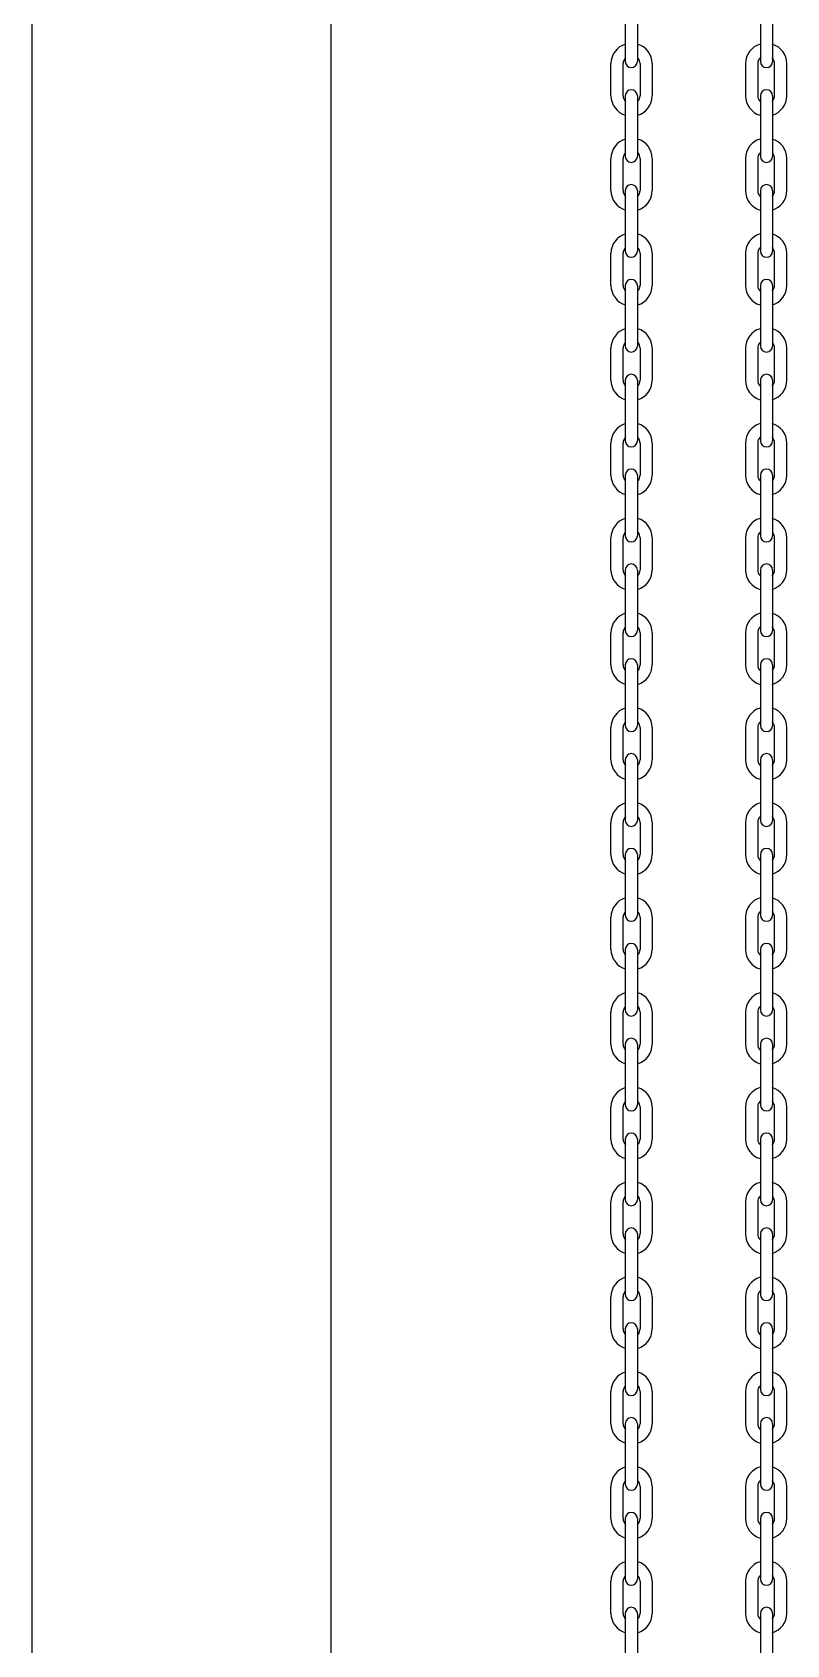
# Model space of a CAD drawing. Header units: millimetres. Extents: x 909 to 159266, y 137 to 21462.
# Drawn here: x 91008.1 to 91174.2, y 14719.6 to 15074.4 of the extents above; entities that cross this region are included whole.
import ezdxf

# ---------------------------------------------------------------- set-up
doc = ezdxf.new("R2010")
doc.units = ezdxf.units.MM
doc.header["$LTSCALE"] = 50
doc.header["$MEASUREMENT"] = 0
doc.layers.add('OHD Frame', color=2, linetype='Continuous')
doc.layers.add('OHD Track', color=4, linetype='Continuous')

msp = doc.modelspace()

# ---------------------------------------------------------------- linework, layer by layer
at = {"color": 7, "linetype": 'Continuous'}
for p, q in [((91138.62, 15081.25, 0), (91138.62, 15067.92, 0)), ((91141.29, 15081.25, 0), (91141.29, 15067.92, 0)), ((91168.37, 15081.25, 0), (91168.37, 15067.92, 0)), ((91171.04, 15081.25, 0), (91171.04, 15067.92, 0)), ((91135.49, 15060.38, 0), (91135.49, 15067.45, 0)), ((91138.16, 15060.38, 0), (91138.16, 15067.45, 0)), ((91141.89, 15067.45, 0), (91141.89, 15060.38, 0)), ((91144.56, 15067.45, 0), (91144.56, 15060.38, 0)), ((91165.1, 15067.45, 0), (91165.1, 15060.38, 0)), ((91167.77, 15067.45, 0), (91167.77, 15060.38, 0)), ((91171.5, 15060.38, 0), (91171.5, 15067.45, 0)), ((91174.17, 15060.38, 0), (91174.17, 15067.45, 0)), ((91138.62, 15060.38, 0), (91138.62, 15047.05, 0)), ((91141.29, 15060.38, 0), (91141.29, 15047.05, 0)), ((91168.37, 15060.38, 0), (91168.37, 15047.05, 0)), ((91171.04, 15060.38, 0), (91171.04, 15047.05, 0)), ((91135.49, 15039.52, 0), (91135.49, 15046.58, 0)), ((91138.16, 15039.52, 0), (91138.16, 15046.58, 0)), ((91141.89, 15046.58, 0), (91141.89, 15039.52, 0)), ((91144.56, 15046.58, 0), (91144.56, 15039.52, 0)), ((91165.1, 15046.58, 0), (91165.1, 15039.52, 0)), ((91167.77, 15046.58, 0), (91167.77, 15039.52, 0)), ((91171.5, 15039.52, 0), (91171.5, 15046.58, 0)), ((91174.17, 15039.52, 0), (91174.17, 15046.58, 0)), ((91138.62, 15039.52, 0), (91138.62, 15026.18, 0)), ((91141.29, 15039.52, 0), (91141.29, 15026.18, 0)), ((91168.37, 15039.52, 0), (91168.37, 15026.18, 0)), ((91171.04, 15039.52, 0), (91171.04, 15026.18, 0)), ((91135.49, 15018.65, 0), (91135.49, 15025.72, 0)), ((91138.16, 15018.65, 0), (91138.16, 15025.72, 0)), ((91141.89, 15025.72, 0), (91141.89, 15018.65, 0)), ((91144.56, 15025.72, 0), (91144.56, 15018.65, 0)), ((91165.1, 15025.72, 0), (91165.1, 15018.65, 0)), ((91167.77, 15025.72, 0), (91167.77, 15018.65, 0)), ((91171.5, 15018.65, 0), (91171.5, 15025.72, 0)), ((91174.17, 15018.65, 0), (91174.17, 15025.72, 0)), ((91138.62, 15018.65, 0), (91138.62, 15005.32, 0)), ((91141.29, 15018.65, 0), (91141.29, 15005.32, 0)), ((91168.37, 15018.65, 0), (91168.37, 15005.32, 0)), ((91171.04, 15018.65, 0), (91171.04, 15005.32, 0)), ((91135.49, 14997.78, 0), (91135.49, 15004.85, 0)), ((91138.16, 14997.78, 0), (91138.16, 15004.85, 0)), ((91141.89, 15004.85, 0), (91141.89, 14997.78, 0)), ((91144.56, 15004.85, 0), (91144.56, 14997.78, 0)), ((91165.1, 15004.85, 0), (91165.1, 14997.78, 0)), ((91167.77, 15004.85, 0), (91167.77, 14997.78, 0)), ((91171.5, 14997.78, 0), (91171.5, 15004.85, 0)), ((91174.17, 14997.78, 0), (91174.17, 15004.85, 0)), ((91138.62, 14997.78, 0), (91138.62, 14984.45, 0)), ((91141.29, 14997.78, 0), (91141.29, 14984.45, 0)), ((91168.37, 14997.78, 0), (91168.37, 14984.45, 0)), ((91171.04, 14997.78, 0), (91171.04, 14984.45, 0)), ((91135.49, 14976.92, 0), (91135.49, 14983.98, 0)), ((91138.16, 14976.92, 0), (91138.16, 14983.98, 0)), ((91141.89, 14983.98, 0), (91141.89, 14976.92, 0)), ((91144.56, 14983.98, 0), (91144.56, 14976.92, 0)), ((91165.1, 14983.98, 0), (91165.1, 14976.92, 0)), ((91167.77, 14983.98, 0), (91167.77, 14976.92, 0)), ((91171.5, 14976.92, 0), (91171.5, 14983.98, 0)), ((91174.17, 14976.92, 0), (91174.17, 14983.98, 0)), ((91138.62, 14976.92, 0), (91138.62, 14963.58, 0)), ((91141.29, 14976.92, 0), (91141.29, 14963.58, 0)), ((91168.37, 14976.92, 0), (91168.37, 14963.58, 0)), ((91171.04, 14976.92, 0), (91171.04, 14963.58, 0)), ((91135.49, 14956.05, 0), (91135.49, 14963.12, 0)), ((91138.16, 14956.05, 0), (91138.16, 14963.12, 0)), ((91141.89, 14963.12, 0), (91141.89, 14956.05, 0)), ((91144.56, 14963.12, 0), (91144.56, 14956.05, 0)), ((91165.1, 14963.12, 0), (91165.1, 14956.05, 0)), ((91167.77, 14963.12, 0), (91167.77, 14956.05, 0)), ((91171.5, 14956.05, 0), (91171.5, 14963.12, 0)), ((91174.17, 14956.05, 0), (91174.17, 14963.12, 0)), ((91138.62, 14956.05, 0), (91138.62, 14942.72, 0)), ((91141.29, 14956.05, 0), (91141.29, 14942.72, 0)), ((91168.37, 14956.05, 0), (91168.37, 14942.72, 0)), ((91171.04, 14956.05, 0), (91171.04, 14942.72, 0)), ((91135.49, 14935.18, 0), (91135.49, 14942.25, 0)), ((91138.16, 14935.18, 0), (91138.16, 14942.25, 0)), ((91141.89, 14942.25, 0), (91141.89, 14935.18, 0)), ((91144.56, 14942.25, 0), (91144.56, 14935.18, 0)), ((91165.1, 14942.25, 0), (91165.1, 14935.18, 0)), ((91167.77, 14942.25, 0), (91167.77, 14935.18, 0)), ((91171.5, 14935.18, 0), (91171.5, 14942.25, 0)), ((91174.17, 14935.18, 0), (91174.17, 14942.25, 0)), ((91138.62, 14935.18, 0), (91138.62, 14921.85, 0)), ((91141.29, 14935.18, 0), (91141.29, 14921.85, 0)), ((91168.37, 14935.18, 0), (91168.37, 14921.85, 0)), ((91171.04, 14935.18, 0), (91171.04, 14921.85, 0)), ((91135.49, 14914.32, 0), (91135.49, 14921.38, 0)), ((91138.16, 14914.32, 0), (91138.16, 14921.38, 0)), ((91141.89, 14921.38, 0), (91141.89, 14914.32, 0)), ((91144.56, 14921.38, 0), (91144.56, 14914.32, 0)), ((91165.1, 14921.38, 0), (91165.1, 14914.32, 0)), ((91167.77, 14921.38, 0), (91167.77, 14914.32, 0)), ((91171.5, 14914.32, 0), (91171.5, 14921.38, 0)), ((91174.17, 14914.32, 0), (91174.17, 14921.38, 0)), ((91138.62, 14914.32, 0), (91138.62, 14900.98, 0)), ((91141.29, 14914.32, 0), (91141.29, 14900.98, 0)), ((91168.37, 14914.32, 0), (91168.37, 14900.98, 0)), ((91171.04, 14914.32, 0), (91171.04, 14900.98, 0)), ((91135.49, 14893.45, 0), (91135.49, 14900.52, 0)), ((91138.16, 14893.45, 0), (91138.16, 14900.52, 0)), ((91141.89, 14900.52, 0), (91141.89, 14893.45, 0)), ((91144.56, 14900.52, 0), (91144.56, 14893.45, 0)), ((91165.1, 14900.52, 0), (91165.1, 14893.45, 0)), ((91167.77, 14900.52, 0), (91167.77, 14893.45, 0)), ((91171.5, 14893.45, 0), (91171.5, 14900.52, 0)), ((91174.17, 14893.45, 0), (91174.17, 14900.52, 0)), ((91138.62, 14893.45, 0), (91138.62, 14880.12, 0)), ((91141.29, 14893.45, 0), (91141.29, 14880.12, 0)), ((91168.37, 14893.45, 0), (91168.37, 14880.12, 0)), ((91171.04, 14893.45, 0), (91171.04, 14880.12, 0)), ((91135.49, 14872.58, 0), (91135.49, 14879.65, 0)), ((91138.16, 14872.58, 0), (91138.16, 14879.65, 0)), ((91141.89, 14879.65, 0), (91141.89, 14872.58, 0)), ((91144.56, 14879.65, 0), (91144.56, 14872.58, 0)), ((91165.1, 14879.65, 0), (91165.1, 14872.58, 0)), ((91167.77, 14879.65, 0), (91167.77, 14872.58, 0)), ((91171.5, 14872.58, 0), (91171.5, 14879.65, 0)), ((91174.17, 14872.58, 0), (91174.17, 14879.65, 0)), ((91138.62, 14872.58, 0), (91138.62, 14859.25, 0)), ((91141.29, 14872.58, 0), (91141.29, 14859.25, 0)), ((91168.37, 14872.58, 0), (91168.37, 14859.25, 0)), ((91171.04, 14872.58, 0), (91171.04, 14859.25, 0)), ((91135.49, 14851.72, 0), (91135.49, 14858.78, 0)), ((91138.16, 14851.72, 0), (91138.16, 14858.78, 0)), ((91141.89, 14858.78, 0), (91141.89, 14851.72, 0)), ((91144.56, 14858.78, 0), (91144.56, 14851.72, 0)), ((91165.1, 14858.78, 0), (91165.1, 14851.72, 0)), ((91167.77, 14858.78, 0), (91167.77, 14851.72, 0)), ((91171.5, 14851.72, 0), (91171.5, 14858.78, 0)), ((91174.17, 14851.72, 0), (91174.17, 14858.78, 0)), ((91138.62, 14851.72, 0), (91138.62, 14838.38, 0)), ((91141.29, 14851.72, 0), (91141.29, 14838.38, 0)), ((91168.37, 14851.72, 0), (91168.37, 14838.38, 0)), ((91171.04, 14851.72, 0), (91171.04, 14838.38, 0)), ((91135.49, 14830.85, 0), (91135.49, 14837.92, 0)), ((91138.16, 14830.85, 0), (91138.16, 14837.92, 0)), ((91141.89, 14837.92, 0), (91141.89, 14830.85, 0)), ((91144.56, 14837.92, 0), (91144.56, 14830.85, 0)), ((91165.1, 14837.92, 0), (91165.1, 14830.85, 0)), ((91167.77, 14837.92, 0), (91167.77, 14830.85, 0)), ((91171.5, 14830.85, 0), (91171.5, 14837.92, 0)), ((91174.17, 14830.85, 0), (91174.17, 14837.92, 0)), ((91138.62, 14830.85, 0), (91138.62, 14817.52, 0)), ((91141.29, 14830.85, 0), (91141.29, 14817.52, 0)), ((91168.37, 14830.85, 0), (91168.37, 14817.52, 0)), ((91171.04, 14830.85, 0), (91171.04, 14817.52, 0)), ((91135.49, 14809.98, 0), (91135.49, 14817.05, 0)), ((91138.16, 14809.98, 0), (91138.16, 14817.05, 0)), ((91141.89, 14817.05, 0), (91141.89, 14809.98, 0)), ((91144.56, 14817.05, 0), (91144.56, 14809.98, 0)), ((91165.1, 14817.05, 0), (91165.1, 14809.98, 0)), ((91167.77, 14817.05, 0), (91167.77, 14809.98, 0)), ((91171.5, 14809.98, 0), (91171.5, 14817.05, 0)), ((91174.17, 14809.98, 0), (91174.17, 14817.05, 0)), ((91138.62, 14809.98, 0), (91138.62, 14796.65, 0)), ((91141.29, 14809.98, 0), (91141.29, 14796.65, 0)), ((91168.37, 14809.98, 0), (91168.37, 14796.65, 0)), ((91171.04, 14809.98, 0), (91171.04, 14796.65, 0)), ((91135.49, 14789.12, 0), (91135.49, 14796.18, 0)), ((91138.16, 14789.12, 0), (91138.16, 14796.18, 0)), ((91141.89, 14796.18, 0), (91141.89, 14789.12, 0)), ((91144.56, 14796.18, 0), (91144.56, 14789.12, 0)), ((91165.1, 14796.18, 0), (91165.1, 14789.12, 0)), ((91167.77, 14796.18, 0), (91167.77, 14789.12, 0)), ((91171.5, 14789.12, 0), (91171.5, 14796.18, 0)), ((91174.17, 14789.12, 0), (91174.17, 14796.18, 0)), ((91138.62, 14789.12, 0), (91138.62, 14775.78, 0)), ((91141.29, 14789.12, 0), (91141.29, 14775.78, 0)), ((91168.37, 14789.12, 0), (91168.37, 14775.78, 0)), ((91171.04, 14789.12, 0), (91171.04, 14775.78, 0)), ((91135.49, 14768.25, 0), (91135.49, 14775.32, 0)), ((91138.16, 14768.25, 0), (91138.16, 14775.32, 0)), ((91141.89, 14775.32, 0), (91141.89, 14768.25, 0)), ((91144.56, 14775.32, 0), (91144.56, 14768.25, 0)), ((91165.1, 14775.32, 0), (91165.1, 14768.25, 0)), ((91167.77, 14775.32, 0), (91167.77, 14768.25, 0)), ((91171.5, 14768.25, 0), (91171.5, 14775.32, 0)), ((91174.17, 14768.25, 0), (91174.17, 14775.32, 0)), ((91138.62, 14768.25, 0), (91138.62, 14754.92, 0)), ((91141.29, 14768.25, 0), (91141.29, 14754.92, 0)), ((91168.37, 14768.25, 0), (91168.37, 14754.92, 0)), ((91171.04, 14768.25, 0), (91171.04, 14754.92, 0)), ((91135.49, 14747.38, 0), (91135.49, 14754.45, 0)), ((91138.16, 14747.38, 0), (91138.16, 14754.45, 0)), ((91141.89, 14754.45, 0), (91141.89, 14747.38, 0)), ((91144.56, 14754.45, 0), (91144.56, 14747.38, 0)), ((91165.1, 14754.45, 0), (91165.1, 14747.38, 0)), ((91167.77, 14754.45, 0), (91167.77, 14747.38, 0)), ((91171.5, 14747.38, 0), (91171.5, 14754.45, 0)), ((91174.17, 14747.38, 0), (91174.17, 14754.45, 0)), ((91138.62, 14747.38, 0), (91138.62, 14734.05, 0)), ((91141.29, 14747.38, 0), (91141.29, 14734.05, 0)), ((91168.37, 14747.38, 0), (91168.37, 14734.05, 0)), ((91171.04, 14747.38, 0), (91171.04, 14734.05, 0)), ((91135.49, 14726.52, 0), (91135.49, 14733.58, 0)), ((91138.16, 14726.52, 0), (91138.16, 14733.58, 0)), ((91141.89, 14733.58, 0), (91141.89, 14726.52, 0)), ((91144.56, 14733.58, 0), (91144.56, 14726.52, 0)), ((91165.1, 14733.58, 0), (91165.1, 14726.52, 0)), ((91167.77, 14733.58, 0), (91167.77, 14726.52, 0)), ((91171.5, 14726.52, 0), (91171.5, 14733.58, 0)), ((91174.17, 14726.52, 0), (91174.17, 14733.58, 0)), ((91138.62, 14726.52, 0), (91138.62, 14713.18, 0)), ((91141.29, 14726.52, 0), (91141.29, 14713.18, 0)), ((91168.37, 14726.52, 0), (91168.37, 14713.18, 0)), ((91171.04, 14726.52, 0), (91171.04, 14713.18, 0))]:
    msp.add_line(p, q, dxfattribs=at)
for centre, radius, start, end in [((91139.96, 15067.45, 0), 4.47, 106.4768, 180), ((91140.09, 15067.45, 0), 4.47, 0, 73.5232), ((91169.57, 15067.45, 0), 4.47, 106.4768, 180), ((91169.7, 15067.45, 0), 4.47, 0, 73.5232), ((91139.96, 15067.45, 0), 1.8, 134.9422, 180), ((91139.96, 15067.92, 0), 1.33, 180, 0), ((91140.09, 15067.45, 0), 1.8, 0, 45.0578), ((91169.57, 15067.45, 0), 1.8, 134.9422, 180), ((91169.7, 15067.92, 0), 1.33, 180, 0), ((91169.7, 15067.45, 0), 1.8, 0, 45.0578), ((91139.96, 15060.38, 0), 4.47, 180, 253.5232), ((91139.96, 15060.38, 0), 1.8, 180, 225.0578), ((91139.96, 15060.38, 0), 1.33, 0, 180), ((91140.09, 15060.38, 0), 4.47, 286.4768, 0), ((91140.09, 15060.38, 0), 1.8, 314.9422, 0), ((91169.57, 15060.38, 0), 4.47, 180, 253.5232), ((91169.57, 15060.38, 0), 1.8, 180, 225.0578), ((91169.7, 15060.38, 0), 1.33, 0, 180), ((91169.7, 15060.38, 0), 4.47, 286.4768, 0), ((91169.7, 15060.38, 0), 1.8, 314.9422, 0), ((91139.96, 15046.58, 0), 4.47, 106.4768, 180), ((91140.09, 15046.58, 0), 4.47, 0, 73.5232), ((91169.57, 15046.58, 0), 4.47, 106.4768, 180), ((91169.7, 15046.58, 0), 4.47, 0, 73.5232), ((91139.96, 15046.58, 0), 1.8, 134.9422, 180), ((91139.96, 15047.05, 0), 1.33, 180, 0), ((91140.09, 15046.58, 0), 1.8, 0, 45.0578), ((91169.57, 15046.58, 0), 1.8, 134.9422, 180), ((91169.7, 15047.05, 0), 1.33, 180, 0), ((91169.7, 15046.58, 0), 1.8, 0, 45.0578), ((91139.96, 15039.52, 0), 1.33, 0, 180), ((91169.7, 15039.52, 0), 1.33, 0, 180), ((91139.96, 15039.52, 0), 4.47, 180, 253.5232), ((91139.96, 15039.52, 0), 1.8, 180, 225.0578), ((91140.09, 15039.52, 0), 4.47, 286.4768, 0), ((91140.09, 15039.52, 0), 1.8, 314.9422, 0), ((91169.57, 15039.52, 0), 4.47, 180, 253.5232), ((91169.57, 15039.52, 0), 1.8, 180, 225.0578), ((91169.7, 15039.52, 0), 4.47, 286.4768, 0), ((91169.7, 15039.52, 0), 1.8, 314.9422, 0), ((91139.96, 15025.72, 0), 4.47, 106.4768, 180), ((91139.96, 15025.72, 0), 1.8, 134.9422, 180), ((91140.09, 15025.72, 0), 4.47, 0, 73.5232), ((91140.09, 15025.72, 0), 1.8, 0, 45.0578), ((91169.57, 15025.72, 0), 4.47, 106.4768, 180), ((91169.57, 15025.72, 0), 1.8, 134.9422, 180), ((91169.7, 15025.72, 0), 4.47, 0, 73.5232), ((91169.7, 15025.72, 0), 1.8, 0, 45.0578), ((91139.96, 15026.18, 0), 1.33, 180, 0), ((91169.7, 15026.18, 0), 1.33, 180, 0), ((91139.96, 15018.65, 0), 1.33, 0, 180), ((91169.7, 15018.65, 0), 1.33, 0, 180), ((91139.96, 15018.65, 0), 4.47, 180, 253.5232), ((91139.96, 15018.65, 0), 1.8, 180, 225.0578), ((91140.09, 15018.65, 0), 4.47, 286.4768, 0), ((91140.09, 15018.65, 0), 1.8, 314.9422, 0), ((91169.57, 15018.65, 0), 4.47, 180, 253.5232), ((91169.57, 15018.65, 0), 1.8, 180, 225.0578), ((91169.7, 15018.65, 0), 4.47, 286.4768, 0), ((91169.7, 15018.65, 0), 1.8, 314.9422, 0), ((91139.96, 15004.85, 0), 4.47, 106.4768, 180), ((91140.09, 15004.85, 0), 4.47, 0, 73.5232), ((91169.57, 15004.85, 0), 4.47, 106.4768, 180), ((91169.7, 15004.85, 0), 4.47, 0, 73.5232), ((91139.96, 15004.85, 0), 1.8, 134.9422, 180), ((91139.96, 15005.32, 0), 1.33, 180, 0), ((91140.09, 15004.85, 0), 1.8, 0, 45.0578), ((91169.57, 15004.85, 0), 1.8, 134.9422, 180), ((91169.7, 15005.32, 0), 1.33, 180, 0), ((91169.7, 15004.85, 0), 1.8, 0, 45.0578), ((91139.96, 14997.78, 0), 1.33, 0, 180), ((91169.7, 14997.78, 0), 1.33, 0, 180), ((91139.96, 14997.78, 0), 4.47, 180, 253.5232), ((91139.96, 14997.78, 0), 1.8, 180, 225.0578), ((91140.09, 14997.78, 0), 4.47, 286.4768, 0), ((91140.09, 14997.78, 0), 1.8, 314.9422, 0), ((91169.57, 14997.78, 0), 4.47, 180, 253.5232), ((91169.57, 14997.78, 0), 1.8, 180, 225.0578), ((91169.7, 14997.78, 0), 4.47, 286.4768, 0), ((91169.7, 14997.78, 0), 1.8, 314.9422, 0), ((91139.96, 14983.98, 0), 4.47, 106.4768, 180), ((91140.09, 14983.98, 0), 4.47, 0, 73.5232), ((91169.57, 14983.98, 0), 4.47, 106.4768, 180), ((91169.7, 14983.98, 0), 4.47, 0, 73.5232), ((91139.96, 14983.98, 0), 1.8, 134.9422, 180), ((91139.96, 14984.45, 0), 1.33, 180, 0), ((91140.09, 14983.98, 0), 1.8, 0, 45.0578), ((91169.57, 14983.98, 0), 1.8, 134.9422, 180), ((91169.7, 14984.45, 0), 1.33, 180, 0), ((91169.7, 14983.98, 0), 1.8, 0, 45.0578), ((91139.96, 14976.92, 0), 1.33, 0, 180), ((91169.7, 14976.92, 0), 1.33, 0, 180), ((91139.96, 14976.92, 0), 4.47, 180, 253.5232), ((91139.96, 14976.92, 0), 1.8, 180, 225.0578), ((91140.09, 14976.92, 0), 4.47, 286.4768, 0), ((91140.09, 14976.92, 0), 1.8, 314.9422, 0), ((91169.57, 14976.92, 0), 4.47, 180, 253.5232), ((91169.57, 14976.92, 0), 1.8, 180, 225.0578), ((91169.7, 14976.92, 0), 4.47, 286.4768, 0), ((91169.7, 14976.92, 0), 1.8, 314.9422, 0), ((91139.96, 14963.12, 0), 4.47, 106.4768, 180), ((91140.09, 14963.12, 0), 4.47, 0, 73.5232), ((91169.57, 14963.12, 0), 4.47, 106.4768, 180), ((91169.7, 14963.12, 0), 4.47, 0, 73.5232), ((91139.96, 14963.12, 0), 1.8, 134.9422, 180), ((91139.96, 14963.58, 0), 1.33, 180, 0), ((91140.09, 14963.12, 0), 1.8, 0, 45.0578), ((91169.57, 14963.12, 0), 1.8, 134.9422, 180), ((91169.7, 14963.58, 0), 1.33, 180, 0), ((91169.7, 14963.12, 0), 1.8, 0, 45.0578), ((91139.96, 14956.05, 0), 4.47, 180, 253.5232), ((91139.96, 14956.05, 0), 1.8, 180, 225.0578), ((91139.96, 14956.05, 0), 1.33, 0, 180), ((91140.09, 14956.05, 0), 4.47, 286.4768, 0), ((91140.09, 14956.05, 0), 1.8, 314.9422, 0), ((91169.57, 14956.05, 0), 4.47, 180, 253.5232), ((91169.57, 14956.05, 0), 1.8, 180, 225.0578), ((91169.7, 14956.05, 0), 1.33, 0, 180), ((91169.7, 14956.05, 0), 4.47, 286.4768, 0), ((91169.7, 14956.05, 0), 1.8, 314.9422, 0), ((91139.96, 14942.25, 0), 4.47, 106.4768, 180), ((91140.09, 14942.25, 0), 4.47, 0, 73.5232), ((91169.57, 14942.25, 0), 4.47, 106.4768, 180), ((91169.7, 14942.25, 0), 4.47, 0, 73.5232), ((91139.96, 14942.25, 0), 1.8, 134.9422, 180), ((91139.96, 14942.72, 0), 1.33, 180, 0), ((91140.09, 14942.25, 0), 1.8, 0, 45.0578), ((91169.57, 14942.25, 0), 1.8, 134.9422, 180), ((91169.7, 14942.72, 0), 1.33, 180, 0), ((91169.7, 14942.25, 0), 1.8, 0, 45.0578), ((91139.96, 14935.18, 0), 4.47, 180, 253.5232), ((91139.96, 14935.18, 0), 1.8, 180, 225.0578), ((91139.96, 14935.18, 0), 1.33, 0, 180), ((91140.09, 14935.18, 0), 4.47, 286.4768, 0), ((91140.09, 14935.18, 0), 1.8, 314.9422, 0), ((91169.57, 14935.18, 0), 4.47, 180, 253.5232), ((91169.57, 14935.18, 0), 1.8, 180, 225.0578), ((91169.7, 14935.18, 0), 1.33, 0, 180), ((91169.7, 14935.18, 0), 4.47, 286.4768, 0), ((91169.7, 14935.18, 0), 1.8, 314.9422, 0), ((91139.96, 14921.38, 0), 4.47, 106.4768, 180), ((91140.09, 14921.38, 0), 4.47, 0, 73.5232), ((91169.57, 14921.38, 0), 4.47, 106.4768, 180), ((91169.7, 14921.38, 0), 4.47, 0, 73.5232), ((91139.96, 14921.38, 0), 1.8, 134.9422, 180), ((91139.96, 14921.85, 0), 1.33, 180, 0), ((91140.09, 14921.38, 0), 1.8, 0, 45.0578), ((91169.57, 14921.38, 0), 1.8, 134.9422, 180), ((91169.7, 14921.85, 0), 1.33, 180, 0), ((91169.7, 14921.38, 0), 1.8, 0, 45.0578), ((91139.96, 14914.3, 0), 4.47, 180, 253.5232), ((91139.96, 14914.32, 0), 1.8, 180, 225.0578), ((91139.96, 14914.3, 0), 1.8, 180, 225.0578), ((91139.96, 14914.32, 0), 1.33, 0, 180), ((91140.09, 14914.32, 0), 1.8, 314.9422, 0), ((91140.09, 14914.3, 0), 4.47, 286.4768, 0), ((91169.57, 14914.3, 0), 4.47, 180, 253.5232), ((91169.57, 14914.32, 0), 1.8, 180, 225.0578), ((91169.57, 14914.3, 0), 1.8, 180, 225.0578), ((91169.7, 14914.32, 0), 1.33, 0, 180), ((91169.7, 14914.3, 0), 4.47, 286.4768, 0), ((91169.7, 14914.32, 0), 1.8, 314.9422, 0), ((91139.96, 14900.52, 0), 4.47, 106.4768, 180), ((91140.09, 14900.52, 0), 4.47, 0, 73.5232), ((91169.57, 14900.52, 0), 4.47, 106.4768, 180), ((91169.7, 14900.52, 0), 4.47, 0, 73.5232), ((91139.96, 14900.52, 0), 1.8, 134.9422, 180), ((91139.96, 14900.98, 0), 1.33, 180, 0), ((91140.09, 14900.52, 0), 1.8, 0, 45.0578), ((91169.57, 14900.52, 0), 1.8, 134.9422, 180), ((91169.7, 14900.98, 0), 1.33, 180, 0), ((91169.7, 14900.52, 0), 1.8, 0, 45.0578), ((91139.96, 14893.43, 0), 4.47, 180, 253.5232), ((91139.96, 14893.45, 0), 1.8, 180, 225.0578), ((91139.96, 14893.43, 0), 1.8, 180, 225.0578), ((91139.96, 14893.45, 0), 1.33, 0, 180), ((91140.09, 14893.45, 0), 1.8, 314.9422, 0), ((91140.09, 14893.43, 0), 4.47, 286.4768, 0), ((91169.57, 14893.43, 0), 4.47, 180, 253.5232), ((91169.57, 14893.45, 0), 1.8, 180, 225.0578), ((91169.57, 14893.43, 0), 1.8, 180, 225.0578), ((91169.7, 14893.45, 0), 1.33, 0, 180), ((91169.7, 14893.43, 0), 4.47, 286.4768, 0), ((91169.7, 14893.45, 0), 1.8, 314.9422, 0), ((91139.96, 14879.65, 0), 4.47, 106.4768, 180), ((91140.09, 14879.65, 0), 4.47, 0, 73.5232), ((91169.57, 14879.65, 0), 4.47, 106.4768, 180), ((91169.7, 14879.65, 0), 4.47, 0, 73.5232), ((91139.96, 14879.65, 0), 1.8, 134.9422, 180), ((91139.96, 14880.12, 0), 1.33, 180, 0), ((91140.09, 14879.65, 0), 1.8, 0, 45.0578), ((91169.57, 14879.65, 0), 1.8, 134.9422, 180), ((91169.7, 14880.12, 0), 1.33, 180, 0), ((91169.7, 14879.65, 0), 1.8, 0, 45.0578), ((91139.96, 14872.58, 0), 4.47, 180, 253.5232), ((91139.96, 14872.58, 0), 1.8, 180, 225.0578), ((91139.96, 14872.58, 0), 1.33, 0, 180), ((91140.09, 14872.58, 0), 4.47, 286.4768, 0), ((91140.09, 14872.58, 0), 1.8, 314.9422, 0), ((91169.57, 14872.58, 0), 4.47, 180, 253.5232), ((91169.57, 14872.58, 0), 1.8, 180, 225.0578), ((91169.7, 14872.58, 0), 1.33, 0, 180), ((91169.7, 14872.58, 0), 4.47, 286.4768, 0), ((91169.7, 14872.58, 0), 1.8, 314.9422, 0), ((91139.96, 14858.78, 0), 4.47, 106.4768, 180), ((91139.96, 14858.78, 0), 1.8, 134.9422, 180), ((91140.09, 14858.78, 0), 4.47, 0, 73.5232), ((91140.09, 14858.78, 0), 1.8, 0, 45.0578), ((91169.57, 14858.78, 0), 4.47, 106.4768, 180), ((91169.57, 14858.78, 0), 1.8, 134.9422, 180), ((91169.7, 14858.78, 0), 4.47, 0, 73.5232), ((91169.7, 14858.78, 0), 1.8, 0, 45.0578), ((91139.96, 14859.25, 0), 1.33, 180, 0), ((91169.7, 14859.25, 0), 1.33, 180, 0), ((91139.96, 14851.72, 0), 1.33, 0, 180), ((91169.7, 14851.72, 0), 1.33, 0, 180), ((91139.96, 14851.72, 0), 4.47, 180, 253.5232), ((91139.96, 14851.72, 0), 1.8, 180, 225.0578), ((91140.09, 14851.72, 0), 4.47, 286.4768, 0), ((91140.09, 14851.72, 0), 1.8, 314.9422, 0), ((91169.57, 14851.72, 0), 4.47, 180, 253.5232), ((91169.57, 14851.72, 0), 1.8, 180, 225.0578), ((91169.7, 14851.72, 0), 4.47, 286.4768, 0), ((91169.7, 14851.72, 0), 1.8, 314.9422, 0), ((91139.96, 14837.92, 0), 4.47, 106.4768, 180), ((91140.09, 14837.92, 0), 4.47, 0, 73.5232), ((91169.57, 14837.92, 0), 4.47, 106.4768, 180), ((91169.7, 14837.92, 0), 4.47, 0, 73.5232), ((91139.96, 14837.92, 0), 1.8, 134.9422, 180), ((91140.09, 14837.92, 0), 1.8, 0, 45.0578), ((91169.57, 14837.92, 0), 1.8, 134.9422, 180), ((91169.7, 14837.92, 0), 1.8, 0, 45.0578), ((91139.96, 14838.38, 0), 1.33, 180, 0), ((91169.7, 14838.38, 0), 1.33, 180, 0), ((91139.96, 14830.85, 0), 1.33, 0, 180), ((91169.7, 14830.85, 0), 1.33, 0, 180), ((91139.96, 14830.85, 0), 4.47, 180, 253.5232), ((91139.96, 14830.85, 0), 1.8, 180, 225.0578), ((91140.09, 14830.85, 0), 4.47, 286.4768, 0), ((91140.09, 14830.85, 0), 1.8, 314.9422, 0), ((91169.57, 14830.85, 0), 4.47, 180, 253.5232), ((91169.57, 14830.85, 0), 1.8, 180, 225.0578), ((91169.7, 14830.85, 0), 4.47, 286.4768, 0), ((91169.7, 14830.85, 0), 1.8, 314.9422, 0), ((91139.96, 14817.05, 0), 4.47, 106.4768, 180), ((91140.09, 14817.05, 0), 4.47, 0, 73.5232), ((91169.57, 14817.05, 0), 4.47, 106.4768, 180), ((91169.7, 14817.05, 0), 4.47, 0, 73.5232), ((91139.96, 14817.05, 0), 1.8, 134.9422, 180), ((91139.96, 14817.52, 0), 1.33, 180, 0), ((91140.09, 14817.05, 0), 1.8, 0, 45.0578), ((91169.57, 14817.05, 0), 1.8, 134.9422, 180), ((91169.7, 14817.52, 0), 1.33, 180, 0), ((91169.7, 14817.05, 0), 1.8, 0, 45.0578), ((91139.96, 14809.98, 0), 1.33, 0, 180), ((91169.7, 14809.98, 0), 1.33, 0, 180), ((91139.96, 14809.98, 0), 4.47, 180, 253.5232), ((91139.96, 14809.98, 0), 1.8, 180, 225.0578), ((91140.09, 14809.98, 0), 4.47, 286.4768, 0), ((91140.09, 14809.98, 0), 1.8, 314.9422, 0), ((91169.57, 14809.98, 0), 4.47, 180, 253.5232), ((91169.57, 14809.98, 0), 1.8, 180, 225.0578), ((91169.7, 14809.98, 0), 4.47, 286.4768, 0), ((91169.7, 14809.98, 0), 1.8, 314.9422, 0), ((91139.96, 14796.18, 0), 4.47, 106.4768, 180), ((91140.09, 14796.18, 0), 4.47, 0, 73.5232), ((91169.57, 14796.18, 0), 4.47, 106.4768, 180), ((91169.7, 14796.18, 0), 4.47, 0, 73.5232), ((91139.96, 14796.18, 0), 1.8, 134.9422, 180), ((91139.96, 14796.65, 0), 1.33, 180, 0), ((91140.09, 14796.18, 0), 1.8, 0, 45.0578), ((91169.57, 14796.18, 0), 1.8, 134.9422, 180), ((91169.7, 14796.65, 0), 1.33, 180, 0), ((91169.7, 14796.18, 0), 1.8, 0, 45.0578), ((91139.96, 14789.1, 0), 4.47, 180, 253.5232), ((91139.96, 14789.12, 0), 1.8, 180, 225.0578), ((91139.96, 14789.1, 0), 1.8, 180, 225.0578), ((91139.96, 14789.12, 0), 1.33, 0, 180), ((91140.09, 14789.12, 0), 1.8, 314.9422, 0), ((91140.09, 14789.1, 0), 4.47, 286.4768, 0), ((91169.57, 14789.1, 0), 4.47, 180, 253.5232), ((91169.57, 14789.12, 0), 1.8, 180, 225.0578), ((91169.57, 14789.1, 0), 1.8, 180, 225.0578), ((91169.7, 14789.12, 0), 1.33, 0, 180), ((91169.7, 14789.1, 0), 4.47, 286.4768, 0), ((91169.7, 14789.12, 0), 1.8, 314.9422, 0), ((91139.96, 14775.32, 0), 4.47, 106.4768, 180), ((91140.09, 14775.32, 0), 4.47, 0, 73.5232), ((91169.57, 14775.32, 0), 4.47, 106.4768, 180), ((91169.7, 14775.32, 0), 4.47, 0, 73.5232), ((91139.96, 14775.32, 0), 1.8, 134.9422, 180), ((91139.96, 14775.78, 0), 1.33, 180, 0), ((91140.09, 14775.32, 0), 1.8, 0, 45.0578), ((91169.57, 14775.32, 0), 1.8, 134.9422, 180), ((91169.7, 14775.78, 0), 1.33, 180, 0), ((91169.7, 14775.32, 0), 1.8, 0, 45.0578), ((91139.96, 14768.25, 0), 4.47, 180, 253.5232), ((91139.96, 14768.25, 0), 1.8, 180, 225.0578), ((91139.96, 14768.25, 0), 1.33, 0, 180), ((91140.09, 14768.25, 0), 4.47, 286.4768, 0), ((91140.09, 14768.25, 0), 1.8, 314.9422, 0), ((91169.57, 14768.25, 0), 4.47, 180, 253.5232), ((91169.57, 14768.25, 0), 1.8, 180, 225.0578), ((91169.7, 14768.25, 0), 1.33, 0, 180), ((91169.7, 14768.25, 0), 4.47, 286.4768, 0), ((91169.7, 14768.25, 0), 1.8, 314.9422, 0), ((91139.96, 14754.45, 0), 4.47, 106.4768, 180), ((91140.09, 14754.45, 0), 4.47, 0, 73.5232), ((91169.57, 14754.45, 0), 4.47, 106.4768, 180), ((91169.7, 14754.45, 0), 4.47, 0, 73.5232), ((91139.96, 14754.45, 0), 1.8, 134.9422, 180), ((91139.96, 14754.92, 0), 1.33, 180, 0), ((91140.09, 14754.45, 0), 1.8, 0, 45.0578), ((91169.57, 14754.45, 0), 1.8, 134.9422, 180), ((91169.7, 14754.92, 0), 1.33, 180, 0), ((91169.7, 14754.45, 0), 1.8, 0, 45.0578), ((91139.96, 14747.38, 0), 4.47, 180, 253.5232), ((91139.96, 14747.38, 0), 1.8, 180, 225.0578), ((91139.96, 14747.38, 0), 1.33, 0, 180), ((91140.09, 14747.38, 0), 4.47, 286.4768, 0), ((91140.09, 14747.38, 0), 1.8, 314.9422, 0), ((91169.57, 14747.38, 0), 4.47, 180, 253.5232), ((91169.57, 14747.38, 0), 1.8, 180, 225.0578), ((91169.7, 14747.38, 0), 1.33, 0, 180), ((91169.7, 14747.38, 0), 4.47, 286.4768, 0), ((91169.7, 14747.38, 0), 1.8, 314.9422, 0), ((91139.96, 14733.58, 0), 4.47, 106.4768, 180), ((91140.09, 14733.58, 0), 4.47, 0, 73.5232), ((91169.57, 14733.58, 0), 4.47, 106.4768, 180), ((91169.7, 14733.58, 0), 4.47, 0, 73.5232), ((91139.96, 14733.58, 0), 1.8, 134.9422, 180), ((91139.96, 14734.05, 0), 1.33, 180, 0), ((91140.09, 14733.58, 0), 1.8, 0, 45.0578), ((91169.57, 14733.58, 0), 1.8, 134.9422, 180), ((91169.7, 14734.05, 0), 1.33, 180, 0), ((91169.7, 14733.58, 0), 1.8, 0, 45.0578), ((91139.96, 14726.52, 0), 4.47, 180, 253.5232), ((91139.96, 14726.52, 0), 1.8, 180, 225.0578), ((91139.96, 14726.52, 0), 1.33, 0, 180), ((91140.09, 14726.52, 0), 4.47, 286.4768, 0), ((91140.09, 14726.52, 0), 1.8, 314.9422, 0), ((91169.57, 14726.52, 0), 4.47, 180, 253.5232), ((91169.57, 14726.52, 0), 1.8, 180, 225.0578), ((91169.7, 14726.52, 0), 1.33, 0, 180), ((91169.7, 14726.52, 0), 4.47, 286.4768, 0), ((91169.7, 14726.52, 0), 1.8, 314.9422, 0)]:
    msp.add_arc(centre, radius, start, end, dxfattribs=at)
at = {"layer": 'OHD Frame'}
msp.add_line((91073.84, 18361.2, 0), (91073.84, 10886.2, 0), dxfattribs=at)
at = {"layer": 'OHD Track'}
msp.add_line((91008.14, 10886.2, 0), (91008.14, 18092.54, 0), dxfattribs=at)

doc.saveas('drawing.dxf')
